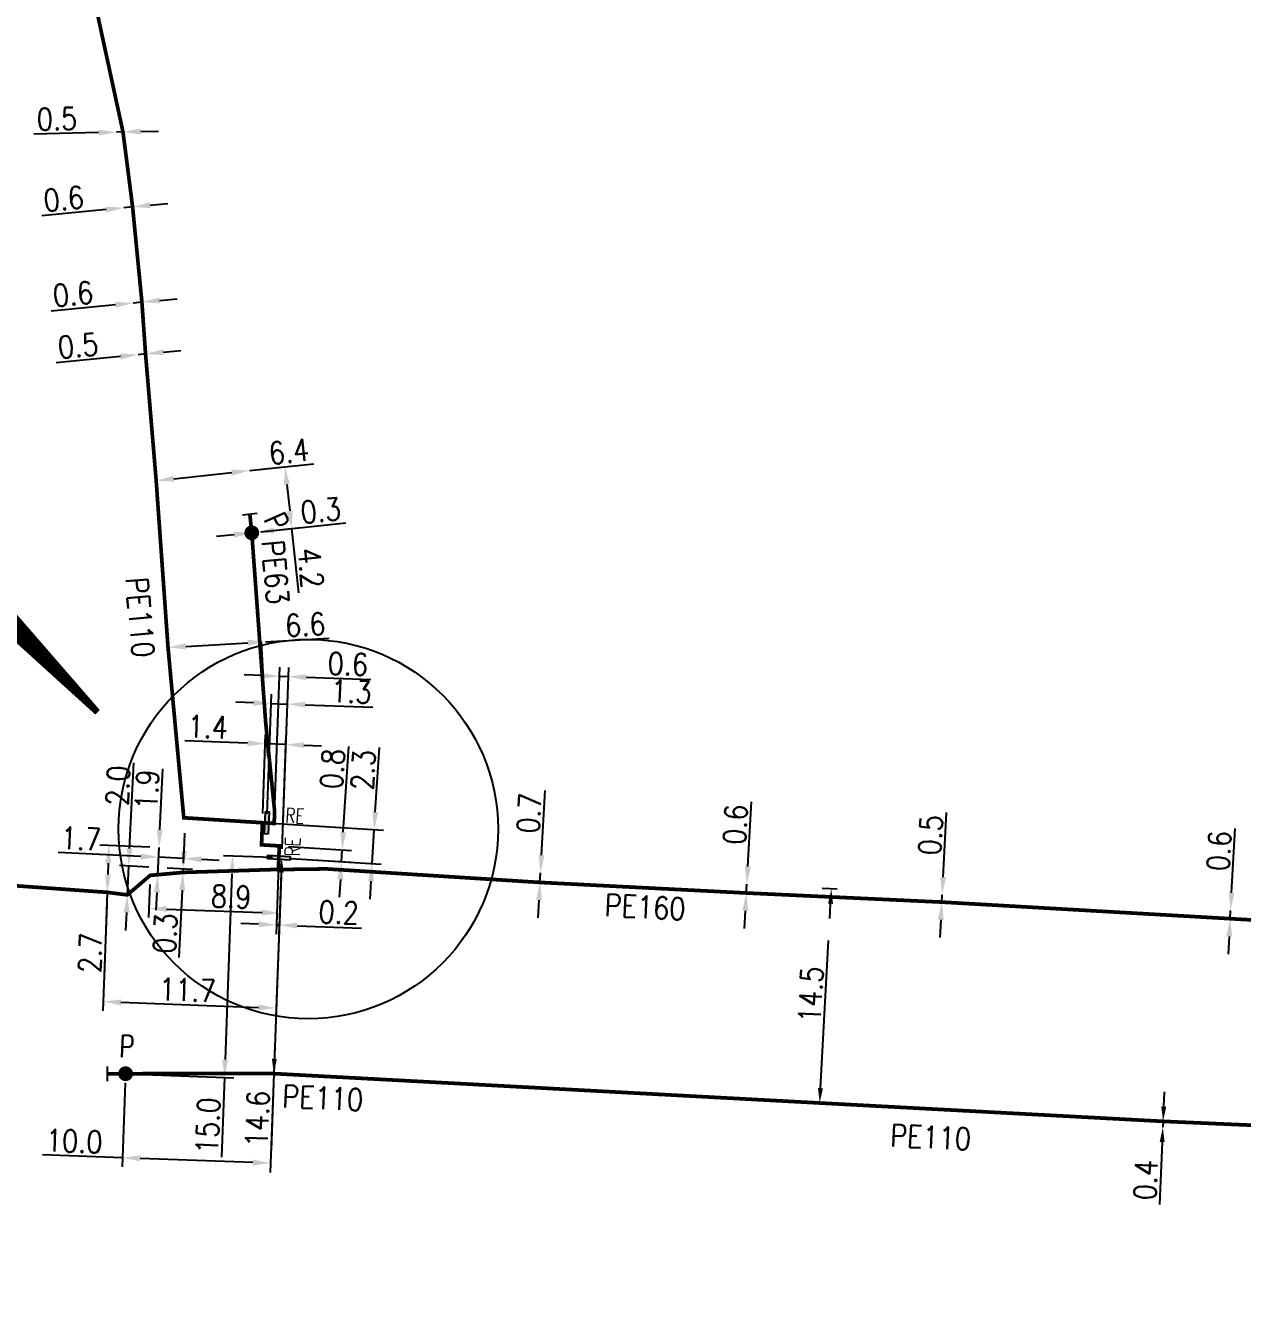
# Model space of a CAD drawing. Header units: millimetres. Extents: x 145011 to 146000, y 128282 to 128813.
# Drawn here: x 145468 to 145550.3, y 128387.6 to 128474.4 of the extents above; entities that cross this region are included whole.
import ezdxf
from ezdxf.enums import TextEntityAlignment as Align

# ---------------------------------------------------------------- set-up
doc = ezdxf.new("R2010")
doc.units = ezdxf.units.MM
doc.header["$PDMODE"] = 34
doc.linetypes.add('L_100_PE', pattern=[14, 10, -1.5, 1, -1.5])
doc.layers.get('0').update_dxf_attribs({"linetype": 'CONTINUOUS'})
doc.layers.get('DEFPOINTS').update_dxf_attribs({"linetype": 'CONTINUOUS'})
for name, color, linetype in [('L_140', 3, 'CONTINUOUS'), ('L_300', 7, 'CONTINUOUS'), ('L_340', 7, 'CONTINUOUS')]:
    doc.layers.add(name, color=color, linetype=linetype)
doc.styles.add('G_ROMANS', font='ROMANS.SHX', dxfattribs={"width": 0.75})
doc.styles.get("Standard").update_dxf_attribs({"font": 'romans.shx', "width": 0.85})
doc.dimstyles.get("Standard").update_dxf_attribs({"dimtxt": 1.5, "dimasz": 1.2, "dimexe": 0.625, "dimexo": 0.625, "dimgap": 0.25, "dimtad": 1, "dimdec": 1, "dimzin": 0, "dimdsep": 46, "dimtxsty": 'Standard', "dimcen": -0.5, "dimadec": 0, "dimazin": 0, "dimtfac": 1, "dimtdec": 1, "dimtmove": 0, "dimatfit": 3, "dimfxl": 0, "dimtolj": 1, "dimtzin": 0, "dimarcsym": 0})

# ---------------------------------------------------------------- blocks, each defined once
blk = doc.blocks.new('*D8')
at = {"layer": 'DEFPOINTS', "color": 0, "linetype": 'L_100_PE', "transparency": 16777216}
for p in [(145544.92, 128399.896), (145544.92, 128399.896), (145544.937, 128400.296)]:
    blk.add_point(p, dxfattribs=at)
at = {"layer": 'L_140', "color": 0, "linetype": 'L_100_PE', "lineweight": -2, "transparency": 16777216}
for p, q in [((145544.982, 128401.295), (145545.027, 128402.294)), ((145544.937, 128400.296), (145544.92, 128399.896)), ((145544.875, 128398.897), (145544.686, 128394.669))]:
    blk.add_line(p, q, dxfattribs=at)
at = {"layer": 'L_140', "color": 0, "linetype": 'L_100_PE', "transparency": 16777216}
for points in [[(145544.816, 128401.302), (145545.149, 128401.287), (145544.937, 128400.296)], [(145544.709, 128398.905), (145545.042, 128398.89), (145544.92, 128399.896)]]:
    blk.add_solid(points, dxfattribs=at)
at = {"layer": 'L_140', "color": 0, "linetype": 'L_100_PE', "transparency": 16777216, "insert": (145543.759, 128396.328), "char_height": 1.5, "attachment_point": 5, "rotation": 87.44489}
blk.add_mtext('\\A1;0.4', dxfattribs=at)
blk = doc.blocks.new('*D9')
at = {"layer": 'DEFPOINTS', "color": 0, "linetype": 'L_100_PE', "transparency": 16777216}
for p in [(145522.503, 128416.017), (145523.527, 128415.961), (145522.737, 128401.482)]:
    blk.add_point(p, dxfattribs=at)
at = {"layer": 'L_140', "color": 0, "linetype": 'L_100_PE', "lineweight": -2, "transparency": 16777216}
for p, q in [((145522.903, 128415.995), (145521.879, 128416.051)), ((145521.767, 128402.537), (145522.449, 128415.018)), ((145522.113, 128401.516), (145521.089, 128401.572))]:
    blk.add_line(p, q, dxfattribs=at)
at = {"layer": 'L_140', "color": 0, "linetype": 'L_100_PE', "transparency": 16777216}
for points in [[(145522.282, 128415.027), (145522.615, 128415.009), (145522.503, 128416.017)], [(145521.601, 128402.546), (145521.934, 128402.528), (145521.713, 128401.538)]]:
    blk.add_solid(points, dxfattribs=at)
at = {"layer": 'L_140', "color": 0, "linetype": 'L_100_PE', "transparency": 16777216, "insert": (145521.112, 128408.871), "char_height": 1.5, "attachment_point": 5, "rotation": 86.87528}
blk.add_mtext('\\A1;14.5', dxfattribs=at)
blk = doc.blocks.new('*D10')
at = {"layer": 'DEFPOINTS', "color": 0, "linetype": 'L_100_PE', "transparency": 16777216}
for p in [(145485.336, 128418.116), (145485.336, 128418.116), (145484.799, 128403.526)]:
    blk.add_point(p, dxfattribs=at)
at = {"layer": 'L_140', "color": 0, "linetype": 'L_100_PE', "lineweight": -2, "transparency": 16777216}
for p, q in [((145485.299, 128417.117), (145484.836, 128404.525)), ((145484.799, 128403.526), (145484.608, 128398.326))]:
    blk.add_line(p, q, dxfattribs=at)
at = {"layer": 'L_140', "color": 0, "linetype": 'L_100_PE', "transparency": 16777216}
for points in [[(145485.133, 128417.123), (145485.466, 128417.111), (145485.336, 128418.116)], [(145484.669, 128404.532), (145485.002, 128404.519), (145484.799, 128403.526)]]:
    blk.add_solid(points, dxfattribs=at)
at = {"layer": 'L_140', "color": 0, "linetype": 'L_100_PE', "transparency": 16777216, "insert": (145483.686, 128400.463), "char_height": 1.5, "attachment_point": 5, "rotation": 87.89185}
blk.add_mtext('\\A1;14.6', dxfattribs=at)
blk = doc.blocks.new('*D14')
at = {"layer": 'DEFPOINTS', "color": 0, "transparency": 16777216}
for p in [(145485.336, 128418.118), (145474.773, 128403.519), (145474.563, 128397.836)]:
    blk.add_point(p, dxfattribs=at)
at = {"layer": 'L_300', "color": 0, "lineweight": -2, "transparency": 16777216}
for p, q in [((145485.313, 128417.493), (145484.553, 128396.842)), ((145474.75, 128402.894), (145474.54, 128397.211)), ((145474.563, 128397.836), (145469.163, 128398.034)), ((145483.377, 128397.511), (145475.763, 128397.791))]:
    blk.add_line(p, q, dxfattribs=at)
at = {"layer": 'L_300', "color": 0, "transparency": 16777216}
for points in [[(145475.77, 128397.991), (145475.755, 128397.592), (145474.563, 128397.836)], [(145483.384, 128397.711), (145483.369, 128397.311), (145484.576, 128397.467)]]:
    blk.add_solid(points, dxfattribs=at)
at = {"layer": 'L_300', "color": 0, "transparency": 16777216, "insert": (145471.301, 128398.956), "char_height": 1.5, "attachment_point": 5, "rotation": 357.89185}
blk.add_mtext('\\A1;10.0', dxfattribs=at)
blk = doc.blocks.new('*D15')
at = {"layer": 'DEFPOINTS', "color": 0, "transparency": 16777216}
for p in [(145485.336, 128418.119), (145474.773, 128403.519), (145481.462, 128403.272)]:
    blk.add_point(p, dxfattribs=at)
at = {"layer": 'L_300', "color": 0, "lineweight": -2, "transparency": 16777216}
for p, q in [((145484.712, 128418.142), (145481.389, 128418.265)), ((145481.969, 128417.042), (145481.506, 128404.472)), ((145475.397, 128403.496), (145482.087, 128403.249)), ((145481.462, 128403.272), (145481.263, 128397.872))]:
    blk.add_line(p, q, dxfattribs=at)
at = {"layer": 'L_300', "color": 0, "transparency": 16777216}
for points in [[(145481.769, 128417.05), (145482.169, 128417.035), (145482.013, 128418.242)], [(145481.306, 128404.479), (145481.706, 128404.464), (145481.462, 128403.272)]]:
    blk.add_solid(points, dxfattribs=at)
at = {"layer": 'L_300', "color": 0, "transparency": 16777216, "insert": (145480.341, 128400.01), "char_height": 1.5, "attachment_point": 5, "rotation": 87.89185}
blk.add_mtext('\\A1;15.0', dxfattribs=at)
blk = doc.blocks.new('L_340_07')
at = {"color": 0, "linetype": 'Continuous', "const_width": 0.25, "flags": 128}
blk.add_lwpolyline([(0, 0), (1.25, 0)], dxfattribs=at)
at = {"color": 0, "linetype": 'Continuous', "flags": 128}
blk.add_lwpolyline([(1.25, -0.5), (1.25, 0.5)], dxfattribs=at)
at = {"color": 0, "linetype": 'Continuous', "style": 'G_ROMANS', "width": 0.75, "flags": 3}
for tag, p in [('DEF_LEG', (0.723, -3.465)), ('DEF_COUP', (0.723, -5.965)), ('DEF_TYPE', (0.723, -8.465))]:
    blk.add_attdef(tag, text='', height=1.2, dxfattribs=at).set_placement(p, align=Align.MIDDLE)
blk = doc.blocks.new('L_300_12')
at = {"color": 0, "linetype": 'Continuous', "const_width": 0.497, "flags": 128}
blk.add_lwpolyline([(-0.252, 0, 1), (0.252, 0, 1)], format="xyb", close=True, dxfattribs=at)
at = {"color": 0, "linetype": 'Continuous', "style": 'G_ROMANS', "width": 0.75}
blk.add_text('P', height=1.5, dxfattribs=at).set_placement((0, 1.85), align=Align.MIDDLE)
at = {"color": 0, "linetype": 'Continuous', "style": 'G_ROMANS', "width": 0.75, "flags": 3}
for tag, p in [('DEF_LEG', (0, -5)), ('DEF_COUP', (0, -7.5)), ('DEF_TYPE', (0, -10))]:
    blk.add_attdef(tag, text='', height=1.2, dxfattribs=at).set_placement(p, align=Align.MIDDLE)
blk = doc.blocks.new('L_340_20')
at = {"linetype": 'Continuous'}
blk.add_hatch(color=0, dxfattribs=at).paths.add_polyline_path([(0.125, 0.75), (-0.125, 0.75), (-0.125, -0.75), (0.125, -0.75)])
at = {"color": 0, "linetype": 'Continuous'}
blk.add_lwpolyline([(-0.125, 0.75), (0.125, 0.75), (0.125, -0.75), (-0.125, -0.75)], close=True, dxfattribs=at)
at = {"color": 0, "linetype": 'Continuous', "width": 0.75}
for tag, height, flags, p in [('RE', 1.5, 8, (0, 3)), ('DEF_LEG', 1.2, 3, (0, -5)), ('DEF_COUP', 1.2, 3, (0, -7.5)), ('DEF_TYPE', 1.2, 3, (0, -10))]:
    blk.add_attdef(tag, text='', height=height, dxfattribs=dict(at, flags=flags)).set_placement(p, align=Align.MIDDLE)
blk = doc.blocks.new('*D87')
at = {"layer": 'DEFPOINTS', "color": 0, "linetype": 'Continuous', "transparency": 16777216}
for p in [(145549.472, 128414.008), (145549.502, 128414.557), (145549.502, 128414.557)]:
    blk.add_point(p, dxfattribs=at)
at = {"layer": 'L_140', "color": 0, "linetype": 'Continuous', "lineweight": -2, "transparency": 16777216}
for p, q in [((145549.568, 128415.755), (145549.809, 128420.12)), ((145548.848, 128414.042), (145548.848, 128414.042)), ((145549.472, 128414.008), (145549.502, 128414.557)), ((145549.406, 128412.81), (145549.339, 128411.611))]:
    blk.add_line(p, q, dxfattribs=at)
at = {"layer": 'L_140', "color": 0, "linetype": 'Continuous', "transparency": 16777216}
for points in [[(145549.369, 128415.766), (145549.768, 128415.744), (145549.502, 128414.557)], [(145549.206, 128412.821), (145549.605, 128412.799), (145549.472, 128414.008)]]:
    blk.add_solid(points, dxfattribs=at)
at = {"layer": 'L_140', "color": 0, "linetype": 'Continuous', "transparency": 16777216, "insert": (145548.723, 128418.592), "char_height": 1.5, "attachment_point": 5, "rotation": 86.84026}
blk.add_mtext('\\A1;0.6', dxfattribs=at)
blk = doc.blocks.new('*D88')
at = {"layer": 'DEFPOINTS', "color": 0, "linetype": 'Continuous', "transparency": 16777216}
for p in [(145529.996, 128415.628), (145529.996, 128415.628), (145529.969, 128415.129)]:
    blk.add_point(p, dxfattribs=at)
at = {"layer": 'L_140', "color": 0, "linetype": 'Continuous', "lineweight": -2, "transparency": 16777216}
for p, q in [((145530.061, 128416.826), (145530.3, 128421.191)), ((145529.969, 128415.129), (145529.996, 128415.628)), ((145529.903, 128413.93), (145529.838, 128412.732))]:
    blk.add_line(p, q, dxfattribs=at)
at = {"layer": 'L_140', "color": 0, "linetype": 'Continuous', "transparency": 16777216}
for points in [[(145529.862, 128416.837), (145530.261, 128416.815), (145529.996, 128415.628)], [(145529.704, 128413.941), (145530.103, 128413.92), (145529.969, 128415.129)]]:
    blk.add_solid(points, dxfattribs=at)
at = {"layer": 'L_140', "color": 0, "linetype": 'Continuous', "transparency": 16777216, "insert": (145529.215, 128419.662), "char_height": 1.5, "attachment_point": 5, "rotation": 86.87525}
blk.add_mtext('\\A1;0.5', dxfattribs=at)
blk = doc.blocks.new('*D89')
at = {"layer": 'DEFPOINTS', "color": 0, "linetype": 'Continuous', "transparency": 16777216}
for p in [(145516.752, 128415.745), (145516.786, 128416.344), (145516.786, 128416.344)]:
    blk.add_point(p, dxfattribs=at)
at = {"layer": 'L_140', "color": 0, "linetype": 'Continuous', "lineweight": -2, "transparency": 16777216}
for p, q in [((145516.853, 128417.542), (145517.099, 128421.906)), ((145516.752, 128415.745), (145516.786, 128416.344)), ((145516.684, 128414.547), (145516.617, 128413.349))]:
    blk.add_line(p, q, dxfattribs=at)
at = {"layer": 'L_140', "color": 0, "linetype": 'Continuous', "transparency": 16777216}
for points in [[(145516.654, 128417.553), (145517.053, 128417.531), (145516.786, 128416.344)], [(145516.485, 128414.558), (145516.884, 128414.535), (145516.752, 128415.745)]]:
    blk.add_solid(points, dxfattribs=at)
at = {"layer": 'L_140', "color": 0, "linetype": 'Continuous', "transparency": 16777216, "insert": (145516.012, 128420.38), "char_height": 1.5, "attachment_point": 5, "rotation": 86.77313}
blk.add_mtext('\\A1;0.6', dxfattribs=at)
blk = doc.blocks.new('*D90')
at = {"layer": 'DEFPOINTS', "color": 0, "linetype": 'Continuous', "transparency": 16777216}
for p in [(145502.797, 128416.461), (145502.834, 128417.11), (145502.834, 128417.11)]:
    blk.add_point(p, dxfattribs=at)
at = {"layer": 'L_140', "color": 0, "linetype": 'Continuous', "lineweight": -2, "transparency": 16777216}
for p, q in [((145502.901, 128418.308), (145503.147, 128422.672)), ((145502.797, 128416.461), (145502.834, 128417.11)), ((145502.73, 128415.262), (145502.662, 128414.064))]:
    blk.add_line(p, q, dxfattribs=at)
at = {"layer": 'L_140', "color": 0, "linetype": 'Continuous', "transparency": 16777216}
for points in [[(145502.702, 128418.319), (145503.101, 128418.296), (145502.834, 128417.11)], [(145502.53, 128415.274), (145502.929, 128415.251), (145502.797, 128416.461)]]:
    blk.add_solid(points, dxfattribs=at)
at = {"layer": 'L_140', "color": 0, "linetype": 'Continuous', "transparency": 16777216, "insert": (145502.06, 128421.145), "char_height": 1.5, "attachment_point": 5, "rotation": 86.7737}
blk.add_mtext('\\A1;0.7', dxfattribs=at)
blk = doc.blocks.new('*D92')
at = {"layer": 'DEFPOINTS', "color": 0, "linetype": 'Continuous', "transparency": 16777216}
for p in [(145477.643, 128432.364), (145484.232, 128432.743), (145484.232, 128432.743)]:
    blk.add_point(p, dxfattribs=at)
at = {"layer": 'L_140', "color": 0, "linetype": 'Continuous', "lineweight": -2, "transparency": 16777216}
for p, q in [((145484.232, 128432.743), (145488.536, 128432.991)), ((145478.841, 128432.433), (145483.034, 128432.674))]:
    blk.add_line(p, q, dxfattribs=at)
at = {"layer": 'L_140', "color": 0, "linetype": 'Continuous', "transparency": 16777216}
for points in [[(145478.83, 128432.633), (145478.853, 128432.233), (145477.643, 128432.364)], [(145483.023, 128432.874), (145483.046, 128432.475), (145484.232, 128432.743)]]:
    blk.add_solid(points, dxfattribs=at)
at = {"layer": 'L_140', "color": 0, "linetype": 'Continuous', "transparency": 16777216, "insert": (145486.926, 128433.9), "char_height": 1.5, "attachment_point": 5, "rotation": 3.29238}
blk.add_mtext('\\A1;6.6', dxfattribs=at)
blk = doc.blocks.new('*D136')
at = {"layer": 'DEFPOINTS', "color": 0, "linetype": 'Continuous', "transparency": 16777216}
for p in [(145475.625, 128452.167), (145475.625, 128452.167), (145476.123, 128452.216)]:
    blk.add_point(p, dxfattribs=at)
at = {"layer": 'L_140', "color": 0, "linetype": 'Continuous', "lineweight": -2, "transparency": 16777216}
for p, q in [((145474.431, 128452.049), (145470.081, 128451.619)), ((145476.123, 128452.216), (145475.625, 128452.167)), ((145477.317, 128452.334), (145478.511, 128452.452))]:
    blk.add_line(p, q, dxfattribs=at)
at = {"layer": 'L_140', "color": 0, "linetype": 'Continuous', "transparency": 16777216}
for points in [[(145474.411, 128452.248), (145474.451, 128451.85), (145475.625, 128452.167)], [(145477.297, 128452.533), (145477.336, 128452.135), (145476.123, 128452.216)]]:
    blk.add_solid(points, dxfattribs=at)
at = {"layer": 'L_140', "color": 0, "linetype": 'Continuous', "transparency": 16777216, "insert": (145471.56, 128452.77), "char_height": 1.5, "attachment_point": 5, "rotation": 5.64674}
blk.add_mtext('\\A1;0.5', dxfattribs=at)
blk = doc.blocks.new('*D137')
at = {"layer": 'DEFPOINTS', "color": 0, "linetype": 'Continuous', "transparency": 16777216}
for p in [(145475.28, 128455.662), (145475.28, 128455.662), (145475.877, 128455.72)]:
    blk.add_point(p, dxfattribs=at)
at = {"layer": 'L_140', "color": 0, "linetype": 'Continuous', "lineweight": -2, "transparency": 16777216}
for p, q in [((145475.816, 128456.342), (145475.816, 128456.342)), ((145474.086, 128455.545), (145469.735, 128455.121)), ((145475.219, 128456.284), (145475.219, 128456.284)), ((145475.877, 128455.72), (145475.28, 128455.662)), ((145477.071, 128455.837), (145478.266, 128455.953))]:
    blk.add_line(p, q, dxfattribs=at)
at = {"layer": 'L_140', "color": 0, "linetype": 'Continuous', "transparency": 16777216}
for points in [[(145474.066, 128455.745), (145474.105, 128455.346), (145475.28, 128455.662)], [(145477.052, 128456.036), (145477.091, 128455.638), (145475.877, 128455.72)]]:
    blk.add_solid(points, dxfattribs=at)
at = {"layer": 'L_140', "color": 0, "linetype": 'Continuous', "transparency": 16777216, "insert": (145471.216, 128456.27), "char_height": 1.5, "attachment_point": 5, "rotation": 5.57206}
blk.add_mtext('\\A1;0.6', dxfattribs=at)
blk = doc.blocks.new('*D138')
at = {"layer": 'DEFPOINTS', "color": 0, "linetype": 'Continuous', "transparency": 16777216}
for p in [(145474.651, 128462.105), (145474.651, 128462.105), (145475.248, 128462.164)]:
    blk.add_point(p, dxfattribs=at)
at = {"layer": 'L_140', "color": 0, "linetype": 'Continuous', "lineweight": -2, "transparency": 16777216}
for p, q in [((145473.457, 128461.988), (145469.106, 128461.56)), ((145475.248, 128462.164), (145474.651, 128462.105)), ((145476.442, 128462.281), (145477.637, 128462.398))]:
    blk.add_line(p, q, dxfattribs=at)
at = {"layer": 'L_140', "color": 0, "linetype": 'Continuous', "transparency": 16777216}
for points in [[(145476.423, 128462.48), (145476.462, 128462.082), (145475.248, 128462.164)], [(145473.437, 128462.187), (145473.476, 128461.789), (145474.651, 128462.105)]]:
    blk.add_solid(points, dxfattribs=at)
at = {"layer": 'L_140', "color": 0, "linetype": 'Continuous', "transparency": 16777216, "insert": (145470.587, 128462.71), "char_height": 1.5, "attachment_point": 5, "rotation": 5.61253}
blk.add_mtext('\\A1;0.6', dxfattribs=at)
blk = doc.blocks.new('*D139')
at = {"layer": 'DEFPOINTS', "color": 0, "linetype": 'Continuous', "transparency": 16777216}
for p in [(145474.148, 128467.223), (145474.148, 128467.223), (145474.598, 128467.235)]:
    blk.add_point(p, dxfattribs=at)
at = {"layer": 'L_140', "color": 0, "linetype": 'Continuous', "lineweight": -2, "transparency": 16777216}
for p, q in [((145472.948, 128467.192), (145468.578, 128467.08)), ((145474.598, 128467.235), (145474.148, 128467.223)), ((145475.797, 128467.265), (145476.997, 128467.296))]:
    blk.add_line(p, q, dxfattribs=at)
at = {"layer": 'L_140', "color": 0, "linetype": 'Continuous', "transparency": 16777216}
for points in [[(145472.943, 128467.392), (145472.954, 128466.992), (145474.148, 128467.223)], [(145475.792, 128467.465), (145475.803, 128467.065), (145474.598, 128467.235)]]:
    blk.add_solid(points, dxfattribs=at)
at = {"layer": 'L_140', "color": 0, "linetype": 'Continuous', "transparency": 16777216, "insert": (145470.138, 128468.12), "char_height": 1.5, "attachment_point": 5, "rotation": 1.47257}
blk.add_mtext('\\A1;0.5', dxfattribs=at)
blk = doc.blocks.new('*D167')
at = {"layer": 'DEFPOINTS', "color": 0, "linetype": 'Continuous', "transparency": 16777216}
for p in [(145485.336, 128418.119), (145476.434, 128416.937), (145485.199, 128414.38)]:
    blk.add_point(p, dxfattribs=at)
at = {"layer": 'L_140', "color": 0, "linetype": 'Continuous', "lineweight": -2, "transparency": 16777216}
for p, q in [((145485.313, 128417.495), (145485.176, 128413.755)), ((145476.411, 128416.312), (145476.329, 128414.081)), ((145477.551, 128414.661), (145483.999, 128414.424))]:
    blk.add_line(p, q, dxfattribs=at)
at = {"layer": 'L_140', "color": 0, "linetype": 'Continuous', "transparency": 16777216}
for points in [[(145477.559, 128414.861), (145477.544, 128414.461), (145476.352, 128414.705)], [(145484.007, 128414.624), (145483.992, 128414.224), (145485.199, 128414.38)]]:
    blk.add_solid(points, dxfattribs=at)
at = {"layer": 'L_140', "color": 0, "linetype": 'Continuous', "transparency": 16777216, "insert": (145481.912, 128415.501), "char_height": 1.5, "attachment_point": 5, "rotation": 357.89185}
blk.add_mtext('\\A1;8.9', dxfattribs=at)
blk = doc.blocks.new('*D168')
at = {"layer": 'DEFPOINTS', "color": 0, "linetype": 'Continuous', "transparency": 16777216}
for p in [(145485.336, 128418.116), (145473.525, 128415.59), (145484.962, 128407.961)]:
    blk.add_point(p, dxfattribs=at)
at = {"layer": 'L_140', "color": 0, "linetype": 'Continuous', "lineweight": -2, "transparency": 16777216}
for p, q in [((145485.313, 128417.492), (145484.939, 128407.337)), ((145473.502, 128414.966), (145473.237, 128407.768)), ((145474.459, 128408.348), (145483.763, 128408.006))]:
    blk.add_line(p, q, dxfattribs=at)
at = {"layer": 'L_140', "color": 0, "linetype": 'Continuous', "transparency": 16777216}
for points in [[(145474.466, 128408.548), (145474.452, 128408.148), (145473.26, 128408.392)], [(145483.77, 128408.205), (145483.756, 128407.806), (145484.962, 128407.961)]]:
    blk.add_solid(points, dxfattribs=at)
at = {"layer": 'L_140', "color": 0, "linetype": 'Continuous', "transparency": 16777216, "insert": (145478.959, 128409.183), "char_height": 1.5, "attachment_point": 5, "rotation": 357.89185}
blk.add_mtext('\\A1;11.7', dxfattribs=at)
blk = doc.blocks.new('*D169')
at = {"layer": 'DEFPOINTS', "color": 0, "linetype": 'Continuous', "transparency": 16777216}
for p in [(145477.002, 128418.164), (145477.002, 128418.164), (145478.654, 128417.137)]:
    blk.add_point(p, dxfattribs=at)
at = {"layer": 'L_140', "color": 0, "linetype": 'Continuous', "lineweight": -2, "transparency": 16777216}
for p, q in [((145475.803, 128418.222), (145470.218, 128418.491)), ((145478.7, 128418.082), (145477.002, 128418.164)), ((145478.684, 128417.762), (145478.73, 128418.706)), ((145479.898, 128418.024), (145481.097, 128417.966))]:
    blk.add_line(p, q, dxfattribs=at)
at = {"layer": 'L_140', "color": 0, "linetype": 'Continuous', "transparency": 16777216}
for points in [[(145475.813, 128418.422), (145475.793, 128418.022), (145477.002, 128418.164)], [(145479.908, 128418.224), (145479.889, 128417.825), (145478.7, 128418.082)]]:
    blk.add_solid(points, dxfattribs=at)
at = {"layer": 'L_140', "color": 0, "linetype": 'Continuous', "transparency": 16777216, "insert": (145471.759, 128419.418), "char_height": 1.5, "attachment_point": 5, "rotation": 357.23703}
blk.add_mtext('\\A1;1.7', dxfattribs=at)
blk = doc.blocks.new('*D170')
at = {"layer": 'DEFPOINTS', "color": 0, "linetype": 'Continuous', "transparency": 16777216}
for p in [(145476.968, 128417.469), (145478.666, 128417.387), (145478.654, 128417.137)]:
    blk.add_point(p, dxfattribs=at)
at = {"layer": 'L_140', "color": 0, "linetype": 'Continuous', "lineweight": -2, "transparency": 16777216}
for p, q in [((145478.724, 128418.586), (145478.782, 128419.784)), ((145477.592, 128417.439), (145479.29, 128417.357)), ((145478.666, 128417.387), (145478.654, 128417.137)), ((145478.596, 128415.939), (145478.376, 128411.373))]:
    blk.add_line(p, q, dxfattribs=at)
at = {"layer": 'L_140', "color": 0, "linetype": 'Continuous', "transparency": 16777216}
for points in [[(145478.524, 128418.595), (145478.924, 128418.576), (145478.666, 128417.387)], [(145478.397, 128415.948), (145478.796, 128415.929), (145478.654, 128417.137)]]:
    blk.add_solid(points, dxfattribs=at)
at = {"layer": 'L_140', "color": 0, "linetype": 'Continuous', "transparency": 16777216, "insert": (145477.454, 128413.006), "char_height": 1.5, "attachment_point": 5, "rotation": 87.23703}
blk.add_mtext('\\A1;0.3', dxfattribs=at)
blk = doc.blocks.new('*D171')
at = {"layer": 'DEFPOINTS', "color": 0, "linetype": 'Continuous', "transparency": 16777216}
for p in [(145474.988, 128417.565), (145476.968, 128417.469), (145474.894, 128415.616)]:
    blk.add_point(p, dxfattribs=at)
at = {"layer": 'L_140', "color": 0, "linetype": 'Continuous', "lineweight": -2, "transparency": 16777216}
for p, q in [((145475.046, 128418.763), (145475.325, 128424.547)), ((145476.344, 128417.499), (145474.364, 128417.595)), ((145474.894, 128415.616), (145474.988, 128417.565)), ((145474.836, 128414.417), (145474.778, 128413.219))]:
    blk.add_line(p, q, dxfattribs=at)
at = {"layer": 'L_140', "color": 0, "linetype": 'Continuous', "transparency": 16777216}
for points in [[(145474.846, 128418.773), (145475.246, 128418.754), (145474.988, 128417.565)], [(145474.636, 128414.427), (145475.036, 128414.408), (145474.894, 128415.616)]]:
    blk.add_solid(points, dxfattribs=at)
at = {"layer": 'L_140', "color": 0, "linetype": 'Continuous', "transparency": 16777216, "insert": (145474.25, 128423.012), "char_height": 1.5, "attachment_point": 5, "rotation": 87.23703}
blk.add_mtext('\\A1;2.0', dxfattribs=at)
blk = doc.blocks.new('*D172')
at = {"layer": 'DEFPOINTS', "color": 0, "linetype": 'Continuous', "transparency": 16777216}
for p in [(145473.648, 128418.954), (145477.034, 128418.829), (145473.532, 128415.79)]:
    blk.add_point(p, dxfattribs=at)
at = {"layer": 'L_140', "color": 0, "linetype": 'Continuous', "lineweight": -2, "transparency": 16777216}
for p, q in [((145476.409, 128418.852), (145473.024, 128418.977)), ((145473.604, 128417.755), (145473.576, 128416.989)), ((145473.532, 128415.79), (145473.322, 128410.075))]:
    blk.add_line(p, q, dxfattribs=at)
at = {"layer": 'L_140', "color": 0, "linetype": 'Continuous', "transparency": 16777216}
for points in [[(145473.404, 128417.762), (145473.804, 128417.747), (145473.648, 128418.954)], [(145473.376, 128416.997), (145473.776, 128416.982), (145473.532, 128415.79)]]:
    blk.add_solid(points, dxfattribs=at)
at = {"layer": 'L_140', "color": 0, "linetype": 'Continuous', "transparency": 16777216, "insert": (145472.381, 128411.697), "char_height": 1.5, "attachment_point": 5, "rotation": 87.89185}
blk.add_mtext('\\A1;2.7', dxfattribs=at)
blk = doc.blocks.new('*D196')
at = {"layer": 'DEFPOINTS', "color": 0, "linetype": 'Continuous', "transparency": 16777216}
for p in [(145483.306, 128440.116), (145483.605, 128440.148), (145483.605, 128440.148)]:
    blk.add_point(p, dxfattribs=at)
at = {"layer": 'L_300', "color": 0, "linetype": 'Continuous', "lineweight": -2, "transparency": 16777216}
for p, q in [((145484.798, 128440.276), (145489.657, 128440.798)), ((145482.113, 128439.988), (145480.92, 128439.86)), ((145483.306, 128440.116), (145483.605, 128440.148))]:
    blk.add_line(p, q, dxfattribs=at)
at = {"layer": 'L_300', "color": 0, "linetype": 'Continuous', "transparency": 16777216}
for points in [[(145482.092, 128440.187), (145482.134, 128439.789), (145483.306, 128440.116)], [(145484.776, 128440.475), (145484.819, 128440.077), (145483.605, 128440.148)]]:
    blk.add_solid(points, dxfattribs=at)
at = {"layer": 'L_300', "color": 0, "linetype": 'Continuous', "transparency": 16777216, "insert": (145487.974, 128441.623), "char_height": 1.5, "attachment_point": 5, "rotation": 6.13015}
blk.add_mtext('\\A1;0.3', dxfattribs=at)
blk = doc.blocks.new('*D197')
at = {"layer": 'DEFPOINTS', "color": 0, "linetype": 'Continuous', "transparency": 16777216}
for p in [(145483.156, 128444.324), (145485.553, 128444.581), (145483.306, 128440.116)]:
    blk.add_point(p, dxfattribs=at)
at = {"layer": 'L_300', "color": 0, "linetype": 'Continuous', "lineweight": -2, "transparency": 16777216}
for p, q in [((145483.777, 128444.391), (145486.175, 128444.648)), ((145485.681, 128443.388), (145485.874, 128441.599)), ((145483.928, 128440.183), (145486.623, 128440.472)), ((145486.002, 128440.405), (145486.469, 128436.059))]:
    blk.add_line(p, q, dxfattribs=at)
at = {"layer": 'L_300', "color": 0, "linetype": 'Continuous', "transparency": 16777216}
for points in [[(145485.88, 128443.41), (145485.483, 128443.367), (145485.553, 128444.581)], [(145486.072, 128441.62), (145485.675, 128441.577), (145486.002, 128440.405)]]:
    blk.add_solid(points, dxfattribs=at)
at = {"layer": 'L_300', "color": 0, "linetype": 'Continuous', "transparency": 16777216, "insert": (145487.294, 128437.742), "char_height": 1.5, "attachment_point": 5, "rotation": 276.13015}
blk.add_mtext('\\A1;4.2', dxfattribs=at)
blk = doc.blocks.new('*D198')
at = {"layer": 'DEFPOINTS', "color": 0, "linetype": 'Continuous', "transparency": 16777216}
for p in [(145483.156, 128444.324), (145483.156, 128444.324), (145476.842, 128443.646)]:
    blk.add_point(p, dxfattribs=at)
at = {"layer": 'L_140', "color": 0, "linetype": 'Continuous', "lineweight": -2, "transparency": 16777216}
for p, q in [((145478.035, 128443.774), (145481.963, 128444.196)), ((145483.156, 128444.324), (145487.502, 128444.791))]:
    blk.add_line(p, q, dxfattribs=at)
at = {"layer": 'L_140', "color": 0, "linetype": 'Continuous', "transparency": 16777216}
for points in [[(145481.942, 128444.395), (145481.984, 128443.997), (145483.156, 128444.324)], [(145478.014, 128443.973), (145478.057, 128443.575), (145476.842, 128443.646)]]:
    blk.add_solid(points, dxfattribs=at)
at = {"layer": 'L_140', "color": 0, "linetype": 'Continuous', "transparency": 16777216, "insert": (145485.819, 128445.616), "char_height": 1.5, "attachment_point": 5, "rotation": 6.13015}
blk.add_mtext('\\A1;6.4', dxfattribs=at)
blk = doc.blocks.new('*D217')
at = {"layer": 'DEFPOINTS', "color": 0, "linetype": 'Continuous', "transparency": 16777216}
for p in [(145477.034, 128418.829), (145477.034, 128418.829), (145476.945, 128416.982)]:
    blk.add_point(p, dxfattribs=at)
at = {"layer": 'L_140', "color": 0, "linetype": 'Continuous', "lineweight": -2, "transparency": 16777216}
for p, q in [((145477.092, 128420.028), (145477.291, 128424.152)), ((145476.945, 128416.982), (145477.034, 128418.829)), ((145476.887, 128415.783), (145476.829, 128414.584))]:
    blk.add_line(p, q, dxfattribs=at)
at = {"layer": 'L_140', "color": 0, "linetype": 'Continuous', "transparency": 16777216}
for points in [[(145476.892, 128420.038), (145477.291, 128420.018), (145477.034, 128418.829)], [(145476.687, 128415.793), (145477.087, 128415.773), (145476.945, 128416.982)]]:
    blk.add_solid(points, dxfattribs=at)
at = {"layer": 'L_140', "color": 0, "linetype": 'Continuous', "transparency": 16777216, "insert": (145476.221, 128422.737), "char_height": 1.5, "attachment_point": 5, "rotation": 87.23703}
blk.add_mtext('\\A1;1.9', dxfattribs=at)
blk = doc.blocks.new('*D227')
at = {"layer": 'DEFPOINTS', "color": 0, "linetype": 'Continuous', "transparency": 16777216}
for p in [(145485.166, 128418.929), (145485.335, 128418.116), (145489.372, 128417.863)]:
    blk.add_point(p, dxfattribs=at)
at = {"layer": 'L_140', "color": 0, "linetype": 'Continuous', "lineweight": -2, "transparency": 16777216}
for p, q in [((145489.497, 128419.859), (145489.862, 128425.658)), ((145485.79, 128418.889), (145490.046, 128418.622)), ((145489.372, 128417.863), (145489.422, 128418.661)), ((145485.958, 128418.077), (145489.996, 128417.823)), ((145489.297, 128416.665), (145489.222, 128415.467))]:
    blk.add_line(p, q, dxfattribs=at)
at = {"layer": 'L_140', "color": 0, "linetype": 'Continuous', "transparency": 16777216}
for points in [[(145489.298, 128419.871), (145489.697, 128419.846), (145489.422, 128418.661)], [(145489.097, 128416.678), (145489.496, 128416.652), (145489.372, 128417.863)]]:
    blk.add_solid(points, dxfattribs=at)
at = {"layer": 'L_140', "color": 0, "linetype": 'Continuous', "transparency": 16777216, "insert": (145488.764, 128424.138), "char_height": 1.5, "attachment_point": 5, "rotation": 86.40407}
blk.add_mtext('\\A1;0.8', dxfattribs=at)
blk = doc.blocks.new('*D228')
at = {"layer": 'DEFPOINTS', "color": 0, "linetype": 'Continuous', "transparency": 16777216}
for p in [(145484.023, 128420.501), (145485.334, 128418.116), (145491.443, 128417.733)]:
    blk.add_point(p, dxfattribs=at)
at = {"layer": 'L_140', "color": 0, "linetype": 'Continuous', "lineweight": -2, "transparency": 16777216}
for p, q in [((145491.662, 128421.223), (145491.936, 128425.586)), ((145484.647, 128420.462), (145492.211, 128419.986)), ((145491.443, 128417.733), (145491.587, 128420.026)), ((145485.958, 128418.077), (145492.067, 128417.693)), ((145491.368, 128416.535), (145491.292, 128415.337))]:
    blk.add_line(p, q, dxfattribs=at)
at = {"layer": 'L_140', "color": 0, "linetype": 'Continuous', "transparency": 16777216}
for points in [[(145491.463, 128421.236), (145491.862, 128421.211), (145491.587, 128420.026)], [(145491.168, 128416.547), (145491.567, 128416.522), (145491.443, 128417.733)]]:
    blk.add_solid(points, dxfattribs=at)
at = {"layer": 'L_140', "color": 0, "linetype": 'Continuous', "transparency": 16777216, "insert": (145490.839, 128424.066), "char_height": 1.5, "attachment_point": 5, "rotation": 86.40407}
blk.add_mtext('\\A1;2.3', dxfattribs=at)
blk = doc.blocks.new('*D229')
at = {"layer": 'DEFPOINTS', "color": 0, "linetype": 'Continuous', "transparency": 16777216}
for p in [(145485.166, 128418.929), (145485.336, 128418.119), (145485.169, 128413.579)]:
    blk.add_point(p, dxfattribs=at)
at = {"layer": 'L_140', "color": 0, "linetype": 'Continuous', "lineweight": -2, "transparency": 16777216}
for p, q in [((145485.143, 128418.304), (145484.946, 128412.962)), ((145485.313, 128417.495), (145485.146, 128412.954)), ((145483.77, 128413.631), (145482.571, 128413.675)), ((145484.969, 128413.586), (145485.169, 128413.579)), ((145486.368, 128413.535), (145490.737, 128413.374))]:
    blk.add_line(p, q, dxfattribs=at)
at = {"layer": 'L_140', "color": 0, "linetype": 'Continuous', "transparency": 16777216}
for points in [[(145483.777, 128413.83), (145483.763, 128413.431), (145484.969, 128413.586)], [(145486.376, 128413.735), (145486.361, 128413.335), (145485.169, 128413.579)]]:
    blk.add_solid(points, dxfattribs=at)
at = {"layer": 'L_140', "color": 0, "linetype": 'Continuous', "transparency": 16777216, "insert": (145489.189, 128414.432), "char_height": 1.5, "attachment_point": 5, "rotation": 357.89185}
blk.add_mtext('\\A1;0.2', dxfattribs=at)
blk = doc.blocks.new('*D230')
at = {"layer": 'DEFPOINTS', "color": 0, "linetype": 'Continuous', "transparency": 16777216}
for p in [(145485.788, 128430.384), (145484.822, 128420.451), (145485.336, 128418.119)]:
    blk.add_point(p, dxfattribs=at)
at = {"layer": 'L_140', "color": 0, "linetype": 'Continuous', "lineweight": -2, "transparency": 16777216}
for p, q in [((145483.989, 128430.45), (145482.79, 128430.495)), ((145484.845, 128421.075), (145485.211, 128431.031)), ((145485.188, 128430.406), (145485.788, 128430.384)), ((145485.359, 128418.744), (145485.811, 128431.009)), ((145486.987, 128430.34), (145491.355, 128430.179))]:
    blk.add_line(p, q, dxfattribs=at)
at = {"layer": 'L_140', "color": 0, "linetype": 'Continuous', "transparency": 16777216}
for points in [[(145483.996, 128430.65), (145483.982, 128430.251), (145485.188, 128430.406)], [(145486.994, 128430.54), (145486.98, 128430.14), (145485.788, 128430.384)]]:
    blk.add_solid(points, dxfattribs=at)
at = {"layer": 'L_140', "color": 0, "linetype": 'Continuous', "transparency": 16777216, "insert": (145489.808, 128431.237), "char_height": 1.5, "attachment_point": 5, "rotation": 357.89185}
blk.add_mtext('\\A1;0.6', dxfattribs=at)
blk = doc.blocks.new('*D231')
at = {"layer": 'DEFPOINTS', "color": 0, "linetype": 'Continuous', "transparency": 16777216}
for p in [(145485.719, 128428.527), (145484.328, 128420.482), (145485.336, 128418.119)]:
    blk.add_point(p, dxfattribs=at)
at = {"layer": 'L_340', "color": 0, "linetype": 'Continuous', "lineweight": -2, "transparency": 16777216}
for p, q in [((145483.426, 128428.611), (145482.227, 128428.655)), ((145484.351, 128421.106), (145484.648, 128429.192)), ((145484.625, 128428.567), (145485.719, 128428.527)), ((145485.359, 128418.744), (145485.742, 128429.151)), ((145486.919, 128428.483), (145491.5, 128428.314))]:
    blk.add_line(p, q, dxfattribs=at)
at = {"layer": 'L_340', "color": 0, "linetype": 'Continuous', "transparency": 16777216}
for points in [[(145483.433, 128428.811), (145483.419, 128428.411), (145484.625, 128428.567)], [(145486.926, 128428.682), (145486.911, 128428.283), (145485.719, 128428.527)]]:
    blk.add_solid(points, dxfattribs=at)
at = {"layer": 'L_340', "color": 0, "linetype": 'Continuous', "transparency": 16777216, "insert": (145490.043, 128429.368), "char_height": 1.5, "attachment_point": 5, "rotation": 357.89185}
blk.add_mtext('\\A1;1.3', dxfattribs=at)
blk = doc.blocks.new('*D232')
at = {"layer": 'DEFPOINTS', "color": 0, "linetype": 'Continuous', "transparency": 16777216}
for p in [(145485.619, 128425.789), (145484.024, 128420.501), (145485.336, 128418.119)]:
    blk.add_point(p, dxfattribs=at)
at = {"layer": 'L_140', "color": 0, "linetype": 'Continuous', "lineweight": -2, "transparency": 16777216}
for p, q in [((145483.021, 128425.885), (145478.774, 128426.041)), ((145484.047, 128421.125), (145484.243, 128426.465)), ((145485.359, 128418.744), (145485.642, 128426.414)), ((145485.619, 128425.789), (145484.22, 128425.841)), ((145486.818, 128425.745), (145488.017, 128425.701))]:
    blk.add_line(p, q, dxfattribs=at)
at = {"layer": 'L_140', "color": 0, "linetype": 'Continuous', "transparency": 16777216}
for points in [[(145483.029, 128426.085), (145483.014, 128425.685), (145484.22, 128425.841)], [(145486.825, 128425.945), (145486.81, 128425.545), (145485.619, 128425.789)]]:
    blk.add_solid(points, dxfattribs=at)
at = {"layer": 'L_140', "color": 0, "linetype": 'Continuous', "transparency": 16777216, "insert": (145480.335, 128426.985), "char_height": 1.5, "attachment_point": 5, "rotation": 357.89185}
blk.add_mtext('\\A1;1.4', dxfattribs=at)

msp = doc.modelspace()

# ---------------------------------------------------------------- linework, layer by layer
at = {"flags": 128}
msp.add_lwpolyline([(145483.933, 128432.726), (145484.378, 128425.01)], dxfattribs=at)
at = {"layer": 'L_140', "linetype": 'L_100_PE', "const_width": 0.25}
for points in [[(145483.306, 128440.116), (145483.306, 128440.116), (145483.306, 128440.116), (145484.247, 128427.282), (145484.852, 128421.265), (145484.822, 128420.451), (145484.328, 128420.482), (145484.023, 128420.501), (145478.709, 128420.835), (145477.643, 128432.364), (145476.842, 128443.646), (145476.123, 128452.216), (145476.123, 128452.216), (145475.877, 128455.72), (145475.248, 128462.164), (145474.598, 128467.235), (145472.447, 128477.162)], [(145576.919, 128412.411), (145549.472, 128414.008), (145529.969, 128415.129), (145516.752, 128415.745), (145502.797, 128416.461), (145488.344, 128417.376), (145484.611, 128417.326), (145478.654, 128417.137), (145476.945, 128416.982), (145476.434, 128416.937), (145474.894, 128415.616), (145474.894, 128415.616), (145473.532, 128415.79), (145466.832, 128416.27)]]:
    msp.add_lwpolyline(points, dxfattribs=at)
at = {"layer": 'L_140', "color": 7, "linetype": 'Continuous', "flags": 128}
msp.add_lwpolyline([(145472.873, 128427.976, 0.434, 2.606, 0), (145460.099, 128441.043, 2.606, 0, 0), (145457.205, 128444.282, 0, 5.212, 0), (145460.099, 128441.043, 5.212, 5.212, 0)], format="xyseb", dxfattribs=at)
at = {"layer": 'L_140', "linetype": 'L_100_PE', "const_width": 0.25, "flags": 128}
msp.add_lwpolyline([(145485.107, 128417.332), (145485.137, 128418.132), (145485.166, 128418.932), (145483.968, 128419.004), (145483.997, 128419.807), (145484.024, 128420.501)], dxfattribs=at)
at = {"layer": 'L_140', "linetype": 'L_100_PE', "flags": 128}
msp.add_lwpolyline([(145769.664, 128387.702, 0.25, 0.25, 0), (145765.267, 128387.889, 0.25, 0.25, 0), (145756.302, 128388.759, 0.25, 0.25, 0), (145753.928, 128388.908, 0.25, 0.25, 0), (145749.92, 128388.903, 0.25, 0.25, 0), (145746.314, 128389.375, 0.25, 0.25, 0), (145740.533, 128389.484, 0.25, 0.25, 0), (145740.533, 128389.484, 0.25, 0.25, 0), (145735.538, 128389.725, 0.25, 0.25, 0), (145729.215, 128390.024, 0.25, 0.25, 0), (145728.521, 128390.163, 0.25, 0.25, 0), (145726.789, 128390.509, 0.25, 0.25, 0), (145719.617, 128390.605, 0.25, 0.25, 0), (145716.759, 128390.824, 0.25, 0.25, 0), (145715.225, 128390.903, 0.25, 0.25, 0), (145705.797, 128391.387, 0.25, 0.25, 0), (145700.19, 128391.662, 0.25, 0.25, 0), (145689.699, 128392.542, 0.25, 0.25, 0), (145677.606, 128393.098, 0.25, 0.25, 0), (145671.341, 128393.819, 0.25, 0.25, 0), (145666.944, 128393.442, 0.25, 0.25, 0), (145662.41, 128394.074, 0.25, 0.25, 0), (145657.989, 128394.13, 0.25, 0.25, 0), (145637.487, 128395.301, 0.25, 0.25, 0), (145628.551, 128396.389, 0.25, 0.25, 0), (145595.928, 128398.454, 0.25, 0.25, 0), (145582.775, 128398.897, 0.25, 0.25, 0), (145565.222, 128400.268, 0.25, 0.25, 0), (145556.305, 128400.089, 0.25, 0.25, 0), (145553.495, 128399.921, 0.25, 0.25, 0), (145544.937, 128400.296, 0.25, 0.25, 0), (145522.737, 128401.482, 0.25, 0.25, 0), (145484.636, 128403.534, 0.25, 0.25, 0), (145474.773, 128403.519, 0, 0, 0)], format="xyseb", dxfattribs=at)
at = {"layer": 'L_140', "color": 7}
msp.add_circle((145487.128, 128420.071), 12.831, dxfattribs=at)

# ---------------------------------------------------------------- block references
at = {"layer": 'L_300'}
for p, rotation in [((145483.306, 128440.116), 294.4370598485874), ((145474.773, 128403.519), 357.0912808203846)]:
    msp.add_blockref('L_300_12', p, dxfattribs=dict(at, rotation=rotation))
at = {"layer": 'L_340'}
for p, rotation in [((145483.306, 128440.116), 95.92594843924074), ((145474.773, 128403.518), 180.0309780092688)]:
    msp.add_blockref('L_340_07', p, dxfattribs=dict(at, rotation=rotation))
ref = msp.add_blockref('L_340_20', (145484.328, 128420.482), dxfattribs=dict(at, rotation=177.891852637602))
ref.add_attrib('RE', 'RE', dxfattribs={"layer": '0', "color": 0, "linetype": 'Continuous', "height": 1, "rotation": 356.40407, "width": 0.75, "flags": 8}).set_placement((145486.219, 128420.977), align=Align.MIDDLE)
ref = msp.add_blockref('L_340_20', (145485.137, 128418.132), dxfattribs=dict(at, rotation=86.3868401929047))
ref.add_attrib('RE', 'RE', dxfattribs={"layer": '0', "color": 0, "linetype": 'Continuous', "height": 1, "rotation": 87.89185, "width": 0.75, "flags": 8}).set_placement((145486.074, 128418.872), align=Align.MIDDLE)

# ---------------------------------------------------------------- texts
at = {"layer": 'L_140', "linetype": 'Continuous', "width": 0.85}
for s, rotation, p in [('PE63', 274.88887, (145483.972, 128439.568)), ('PE110', 274.88887, (145474.773, 128437.053)), ('PE160', 357.06409, (145507.146, 128414.184)), ('PE110', 357.29583, (145485.349, 128401.252)), ('PE110', 357.29583, (145526.454, 128398.602))]:
    msp.add_text(s, height=1.5, rotation=rotation, dxfattribs=at).set_placement(p)

# ---------------------------------------------------------------- dimensions: what is measured, and where the dimension line sits
at = {"layer": 'L_140', "linetype": 'Continuous'}
for base, p1, p2, angle, picture, middle in [((145474.148, 128467.223), (145474.598, 128467.235), (145474.148, 128467.223), 1.47257, '*D139', (145470.164, 128467.121)), ((145474.651, 128462.105), (145475.248, 128462.164), (145474.651, 128462.105), 5.61253, '*D138', (145470.684, 128461.715)), ((145475.28, 128455.662), (145475.877, 128455.72), (145475.28, 128455.662), 5.57206, '*D137', (145471.313, 128455.275)), ((145475.625, 128452.167), (145476.123, 128452.216), (145475.625, 128452.167), 5.64674, '*D136', (145471.659, 128451.775)), ((145484.232, 128432.743), (145477.643, 128432.364), (145484.232, 128432.743), 183.29238, '*D92', (145486.983, 128432.901)), ((145485.788, 128430.384), (145484.822, 128420.451), (145485.336, 128418.119), 177.89185, '*D230', (145489.771, 128430.238)), ((145485.619, 128425.789), (145484.024, 128420.501), (145485.336, 128418.119), 177.89185, '*D232', (145480.298, 128425.985)), ((145491.443, 128417.733), (145484.023, 128420.501), (145485.334, 128418.116), 86.40407, '*D228', (145491.837, 128424.003)), ((145489.372, 128417.863), (145485.166, 128418.929), (145485.335, 128418.116), 86.40407, '*D227', (145489.762, 128424.075)), ((145474.988, 128417.565), (145474.894, 128415.616), (145476.968, 128417.469), 267.23703, '*D171', (145475.249, 128422.963)), ((145477.0338, 128418.8294), (145476.9446, 128416.9815), (145477.0338, 128418.8294), 267.23703, '*D217', (145477.2201, 128422.6892)), ((145502.8339, 128417.1095), (145502.797318182, 128416.460530224), (145502.8339, 128417.1095), 266.773704852, '*D90', (145503.058214886, 128421.08889709)), ((145516.786, 128416.344), (145516.752, 128415.745), (145516.786, 128416.344), 266.77313, '*D89', (145517.01, 128420.323)), ((145529.996, 128415.628), (145529.969, 128415.129), (145529.996, 128415.628), 266.87525, '*D88', (145530.213, 128419.608)), ((145477.002, 128418.164), (145478.654, 128417.137), (145477.002, 128418.164), 357.23703, '*D169', (145471.711, 128418.419)), ((145549.502, 128414.557), (145549.472, 128414.008), (145549.502, 128414.557), 266.84026, '*D87', (145549.722, 128418.537)), ((145478.666, 128417.387), (145478.654, 128417.137), (145476.968, 128417.469), 267.23703, '*D170', (145478.452, 128412.957)), ((145485.169, 128413.579), (145485.166, 128418.929), (145485.336, 128418.119), 177.89185, '*D229', (145489.152, 128413.432)), ((145484.962, 128407.961), (145473.525, 128415.59), (145485.336, 128418.116), 177.89185, '*D168', (145478.922, 128408.184)), ((145485.199, 128414.38), (145476.434, 128416.937), (145485.336, 128418.119), 177.89185, '*D167', (145481.875, 128414.502))]:
    dim = msp.add_linear_dim(base=base, p1=p1, p2=p2, angle=angle, dimstyle='Standard', dxfattribs=at)
    dim.commit()
    dim.dimension.update_dxf_attribs({"geometry": picture, "text_midpoint": middle, "dimtype": 160})
dim = msp.add_linear_dim(base=(145483.156, 128444.324), p1=(145476.842, 128443.646), p2=(145483.156, 128444.324), angle=186.13015, dimstyle='Standard', override={"dimscale": 1, "dimlfac": 1, "dimlunit": 2}, dxfattribs=at)
dim.commit()
dim.dimension.update_dxf_attribs({"geometry": '*D198', "text_midpoint": (145485.926, 128444.621), "dimtype": 160})
dim = msp.add_linear_dim(base=(145473.648, 128418.954), p1=(145473.532, 128415.79), p2=(145477.034, 128418.829), angle=267.89185, text='2.7', dimstyle='Standard', dxfattribs=at)
dim.commit()
dim.dimension.update_dxf_attribs({"geometry": '*D172', "text_midpoint": (145473.38, 128411.66), "dimtype": 160})
at = {"layer": 'L_140', "linetype": 'L_100_PE'}
for base, p1, p2, angle, override, picture, middle in [((145485.336, 128418.116), (145484.799, 128403.526), (145485.336, 128418.116), 87.89185, {"dimasz": 1}, '*D10', (145484.685, 128400.426)), ((145522.503, 128416.017), (145522.737, 128401.482), (145523.527, 128415.961), 86.87528, {"dimtxt": 1.5, "dimasz": 1, "dimtsz": 0}, '*D9', (145522.11, 128408.817)), ((145544.92, 128399.896), (145544.937, 128400.296), (145544.92, 128399.896), 267.44489, {"dimasz": 1}, '*D8', (145544.758, 128396.284))]:
    dim = msp.add_linear_dim(base=base, p1=p1, p2=p2, angle=angle, dimstyle='Standard', override=override, dxfattribs=at)
    dim.commit()
    dim.dimension.update_dxf_attribs({"geometry": picture, "text_midpoint": middle, "dimtype": 161})
at = {"layer": 'L_300', "linetype": 'Continuous'}
for base, p2, angle, picture, middle in [((145485.553, 128444.581), (145483.156, 128444.324), 276.13015, '*D197', (145486.299, 128437.636)), ((145483.605, 128440.148), (145483.605, 128440.148), 186.13015, '*D196', (145488.081, 128440.629))]:
    dim = msp.add_linear_dim(base=base, p1=(145483.306, 128440.116), p2=p2, angle=angle, dimstyle='Standard', dxfattribs=at)
    dim.commit()
    dim.dimension.update_dxf_attribs({"geometry": picture, "text_midpoint": middle, "dimtype": 160})
at = {"layer": 'L_300'}
for base, p1, angle, picture, middle in [((145481.462, 128403.272), (145485.336, 128418.119), 267.89185, '*D15', (145481.341, 128399.973)), ((145474.563, 128397.836), (145485.336, 128418.118), 177.89185, '*D14', (145471.264, 128397.957))]:
    dim = msp.add_linear_dim(base=base, p1=p1, p2=(145474.773, 128403.519), angle=angle, dimstyle='Standard', dxfattribs=at)
    dim.commit()
    dim.dimension.update_dxf_attribs({"geometry": picture, "text_midpoint": middle, "dimtype": 160})
at = {"layer": 'L_340', "linetype": 'Continuous'}
dim = msp.add_linear_dim(base=(145485.719, 128428.527), p1=(145484.328, 128420.482), p2=(145485.336, 128418.119), angle=177.89185, text='1.3', dimstyle='Standard', dxfattribs=at)
dim.commit()
dim.dimension.update_dxf_attribs({"geometry": '*D231', "text_midpoint": (145490.006, 128428.369), "dimtype": 160})

doc.saveas('drawing.dxf')
